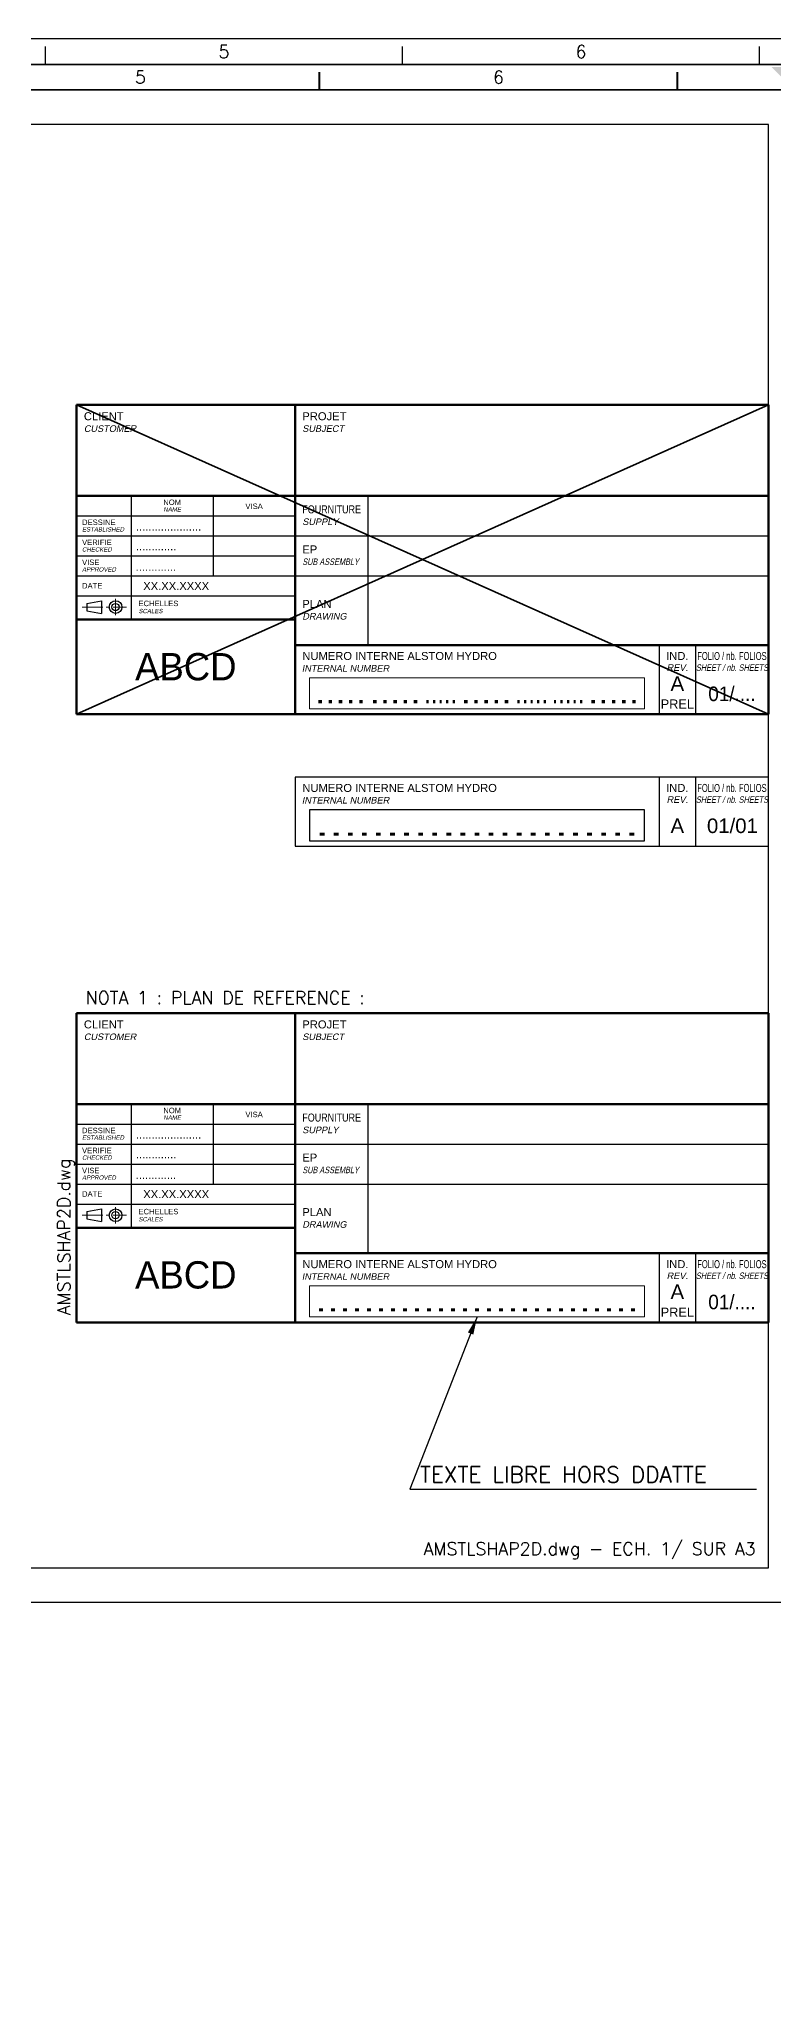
# Paper-space layout 'PRO2012' of a CAD drawing. Header units: millimetres. Extents: x 0 to 2378, y 0 to 1114.
# Drawn here: x 277.3 to 421.3, y 731.8 to 1113.9 of the extents above; entities that cross this region are included whole.
import ezdxf
from ezdxf.enums import TextEntityAlignment as Align

# ---------------------------------------------------------------- set-up
doc = ezdxf.new("R2010")
doc.units = ezdxf.units.MM
doc.linetypes.add('AXES2', pattern=[28.575, 19.05, -3.175, 3.175, -3.175])
for name, color, linetype, lineweight in [('COTE', 1, 'Continuous', 18), ('FORT', 7, 'Continuous', 35), ('TEXTE', 3, 'Continuous', 25)]:
    doc.layers.add(name, color=color, linetype=linetype, lineweight=lineweight)
doc.styles.add('ALSTOM-APH', font='arial.ttf')
doc.styles.add('CARTOUCHE-CLIENT', font='arial.ttf')
doc.styles.get("Standard").update_dxf_attribs({"font": 'simplex.shx'})
doc.dimstyles.new('ALSTOM001', dxfattribs={"dimtxt": 3.5, "dimasz": 3.5, "dimexe": 1, "dimexo": 1, "dimgap": 1, "dimtad": 1, "dimrnd": 5e-09, "dimtxsty": 'Standard', "dimcen": 2.5, "dimclrd": 1, "dimclre": 1, "dimclrt": 3, "dimadec": 3, "dimazin": 2, "dimtm": 1e-09, "dimtfac": 1, "dimtmove": 0, "dimatfit": 0, "dimfxl": 1, "dimtolj": 1, "dimarcsym": 1})

# ---------------------------------------------------------------- blocks, each defined once
blk = doc.blocks.new('A0')
at = {"color": 1, "linetype": 'Continuous'}
for p, q in [((-910.42, 836), (-910.42, 839.51)), ((-840.39, 836), (-840.39, 839.51)), ((-770.36, 836), (-770.36, 839.51))]:
    blk.add_line(p, q, dxfattribs=at)
at = {"color": 1}
for points in [[(-1189, 0), (0, 0), (0, 841), (-1189, 841)], [(-1184, 5), (-5, 5), (-5, 836), (-1184, 836)]]:
    blk.add_lwpolyline(points, close=True, dxfattribs=at)
at = {"color": 3, "linetype": 'Continuous', "width": 0.999186}
for s, p in [('5', (-875.41, 838.49)), ('6', (-805.37, 838.49))]:
    blk.add_text(s, height=2.51, dxfattribs=at).set_placement(p, align=Align.MIDDLE_CENTER)
blk = doc.blocks.new('A1')
at = {"color": 1, "linetype": 'Continuous'}
for p, q in [((-513.79, 592.5), (-513.79, 589)), ((-513.69, 589), (-513.69, 592.5)), ((-513.59, 589), (-513.59, 592.5)), ((-443.56, 592.5), (-443.56, 589)), ((-443.46, 589), (-443.46, 592.5)), ((-443.36, 589), (-443.36, 592.5))]:
    blk.add_line(p, q, dxfattribs=at)
for points in [[(0, 0), (-841, 0), (-841, 594), (0, 594)], [(-836, 5), (-5, 5), (-5, 589), (-836, 589)]]:
    blk.add_lwpolyline(points, close=True, dxfattribs=at)
at = {"color": 1}
blk.add_solid([(-415.99, 593.51), (-425.01, 593.51), (-420.5, 589)], dxfattribs=at)
at = {"color": 1, "linetype": 'Continuous', "width": 0.999298}
for s, p in [('5', (-548.81, 591.5)), ('6', (-478.57, 591.5))]:
    blk.add_text(s, height=2.51, dxfattribs=at).set_placement(p, align=Align.MIDDLE_CENTER)
blk = doc.blocks.new('A3LASER')
at = {"color": 1}
for points in [[(-420, 0), (-420, 297), (0, 297), (0, 0)], [(-410.38, 6.8), (-9.62, 6.8), (-9.62, 290.2), (-410.38, 290.2)]]:
    blk.add_lwpolyline(points, close=True, dxfattribs=at)
blk = doc.blocks.new('*U13')
at = {"color": 7, "linetype": 'Continuous', "lineweight": 50}
for p, q in [((-190, 85), (0, 85)), ((-190, 85), (-190, 0)), ((-130, 85), (-130, 0)), ((0, 0), (0, 85)), ((-190, 60), (0, 60)), ((-190, 26), (-130, 26)), ((-130, 19), (0, 19)), ((-190, 0), (0, 0))]:
    blk.add_line(p, q, dxfattribs=at)
at = {"linetype": 'Continuous', "lineweight": 25}
for p, q in [((-175, 60), (-175, 26)), ((-152.5, 60), (-152.5, 38)), ((-110, 60), (-110, 19)), ((-190, 54.5), (-130, 54.5)), ((-190, 49), (-130, 49)), ((-130, 49), (0, 49)), ((-190, 43.5), (-130, 43.5)), ((-190, 38), (-130, 38)), ((-130, 38), (0, 38)), ((-190, 32.5), (-130, 32.5)), ((-30, 19), (-30, 0)), ((-20, 19), (-20, 0))]:
    blk.add_line(p, q, dxfattribs=at)
at = {"color": 61, "linetype": 'AXES2', "lineweight": 18, "ltscale": 0.3}
blk.add_line((-188.5, 29.45), (-176.25, 29.45), dxfattribs=at)
at = {"color": 54, "linetype": 'Continuous', "lineweight": 25}
for p, q in [((-187.2, 30.45), (-183.2, 31.2)), ((-187.2, 30.45), (-187.2, 28.45)), ((-187.2, 28.45), (-183.2, 27.7)), ((-183.2, 31.2), (-183.2, 27.7))]:
    blk.add_line(p, q, dxfattribs=at)
at = {"color": 61, "linetype": 'Continuous', "lineweight": 18}
blk.add_line((-179.3, 31.7), (-179.3, 27.2), dxfattribs=at)
at = {"color": 9, "linetype": 'Continuous', "lineweight": 18}
for p, q in [((-126, 10), (-34, 10)), ((-126, 10), (-126, 1.5)), ((-34, 10), (-34, 1.5)), ((-126, 1.5), (-34, 1.5))]:
    blk.add_line(p, q, dxfattribs=at)
at = {"color": 54}
for radius in [1.75, 1]:
    blk.add_circle((-179.3, 29.45), radius, dxfattribs=at)
at = {"color": 1, "style": 'ALSTOM-APH'}
for s, height, p in [('CLIENT', 2.2, (-188, 83)), ('PROJET', 2.2, (-128, 83)), ('EP', 2.2, (-128, 46.4)), ('ECHELLES', 1.5, (-173, 31.2)), ('PLAN', 2.2, (-128, 31.4)), ('NUMERO INTERNE ALSTOM HYDRO', 2.2, (-128, 17.1))]:
    blk.add_text(s, height=height, dxfattribs=at).set_placement(p, align=Align.TOP_LEFT)
at = {"color": 1, "style": 'ALSTOM-APH', "oblique": 12}
for s, height, p in [('CUSTOMER', 1.8, (-188, 79.4)), ('SUBJECT', 1.8, (-128, 79.4)), ('SUPPLY', 1.8, (-128, 53.8)), ('SCALES', 1.2, (-173, 28.95)), ('DRAWING', 1.8, (-128, 27.8))]:
    blk.add_text(s, height=height, dxfattribs=at).set_placement(p, align=Align.TOP_LEFT)
at = {"color": 1, "style": 'ALSTOM-APH'}
for s, p in [('NOM', (-163.75, 58.25)), ('VISA', (-141.25, 57.15))]:
    blk.add_text(s, height=1.5, dxfattribs=at).set_placement(p, align=Align.MIDDLE_CENTER)
for s, p in [('DESSINE', (-188.5, 52.75)), ('VERIFIE', (-188.5, 47.25)), ('VISE', (-188.5, 41.75)), ('DATE', (-188.5, 35.3))]:
    blk.add_text(s, height=1.5, dxfattribs=at).set_placement(p, align=Align.MIDDLE_LEFT)
at = {"color": 1, "style": 'ALSTOM-APH', "oblique": 12}
blk.add_text('NAME', height=1.2, dxfattribs=at).set_placement((-163.75, 56.3), align=Align.MIDDLE_CENTER)
at = {"color": 1, "style": 'ALSTOM-APH', "width": 0.8}
blk.add_text('FOURNITURE', height=2.2, dxfattribs=at).set_placement((-128, 57.4), align=Align.TOP_LEFT)
at = {"color": 1, "style": 'ALSTOM-APH', "oblique": 12}
for s, p in [('ESTABLISHED', (-188.5, 50.8)), ('CHECKED', (-188.5, 45.3)), ('APPROVED', (-188.5, 39.8))]:
    blk.add_text(s, height=1.2, dxfattribs=at).set_placement(p, align=Align.MIDDLE_LEFT)
at = {"color": 1, "style": 'ALSTOM-APH', "oblique": 12, "width": 0.8}
blk.add_text('SUB ASSEMBLY', height=1.8, dxfattribs=at).set_placement((-128, 42.8), align=Align.TOP_LEFT)
at = {"color": 1, "style": 'ALSTOM-APH'}
blk.add_text('IND.', height=2.2, dxfattribs=at).set_placement((-25, 17.1), align=Align.TOP_CENTER)
at = {"color": 1, "style": 'ALSTOM-APH', "width": 0.65}
blk.add_text('FOLIO / nb. FOLIOS', height=2.2, dxfattribs=at).set_placement((-10, 17.1), align=Align.TOP_CENTER)
at = {"color": 1, "style": 'ALSTOM-APH', "oblique": 12}
blk.add_text('REV.', height=1.8, dxfattribs=at).set_placement((-25, 13.7), align=Align.TOP_CENTER)
at = {"color": 1, "style": 'ALSTOM-APH', "oblique": 12, "width": 0.7}
blk.add_text('SHEET / nb. SHEETS', height=1.8, dxfattribs=at).set_placement((-10, 13.7), align=Align.TOP_CENTER)
at = {"color": 0, "insert": (-160, 13), "char_height": 7.5, "width": 60, "attachment_point": 5, "style": 'ALSTOM-APH'}
blk.add_mtext('{\\fAlstom Logo|b0|i0|c2|p2;ABCD}', dxfattribs=at)
at = {"color": 1, "insert": (-128, 13.5), "char_height": 1.8, "width": 26.9924, "attachment_point": 1, "style": 'ALSTOM-APH'}
blk.add_mtext('{\\fArial|b0|i1|c0|p34;INTERNAL NUMBER}', dxfattribs=at)
at = {"color": 30}
for tag, height, style, p in [('ETAT-A', 2.5, 'ALSTOM-APH', (-6.75, 98.75)), ('PROJECT-MILIEU', 5, 'CARTOUCHE-CLIENT', (-60, 72.5)), ('CLIENT-MILIEU', 3.3, 'CARTOUCHE-CLIENT', (-160, 68.75)), ('FOURNITURE-MILIEU', 4, 'ALSTOM-APH', (-55, 54.5)), ('EP-MILIEU', 4, 'ALSTOM-APH', (-55, 43.5)), ('PLAN-MILIEU', 4, 'ALSTOM-APH', (-55, 28.5))]:
    blk.add_attdef(tag, text='', height=height, dxfattribs=dict(at, style=style)).set_placement(p, align=Align.MIDDLE_CENTER)
for tag, height, style, p in [('PROJECT-HAUT', 5, 'CARTOUCHE-CLIENT', (-60, 80)), ('CLIENT-BAS', 3.3, 'CARTOUCHE-CLIENT', (-160, 66.95)), ('FOURNITURE-HAUT', 3.5, 'ALSTOM-APH', (-55, 58.7)), ('EP-HAUT', 3.5, 'ALSTOM-APH', (-55, 47.7)), ('PLAN-HAUT', 4, 'ALSTOM-APH', (-55, 34.4))]:
    blk.add_attdef(tag, text='', height=height, dxfattribs=dict(at, style=style)).set_placement(p, align=Align.TOP_CENTER)
for tag, height, style, p in [('CLIENT-HAUT', 3.3, 'CARTOUCHE-CLIENT', (-160, 70.55)), ('PROJECT-BAS', 5, 'CARTOUCHE-CLIENT', (-60, 65)), ('FOURNITURE-BAS', 3.5, 'ALSTOM-APH', (-55, 50.3)), ('EP-BAS', 3.5, 'ALSTOM-APH', (-55, 39.3)), ('PLAN-BAS', 4, 'ALSTOM-APH', (-55, 22.6))]:
    blk.add_attdef(tag, text='', height=height, dxfattribs=dict(at, style=style)).set_placement(p, align=Align.CENTER)
at = {"color": 30, "style": 'ALSTOM-APH'}
for tag, p in [('DESS-A', (-173.7, 50.48)), ('VERIF-A', (-173.7, 45.08)), ('VISE-A', (-173.76, 39.42)), ('DATE-A', (-171.7, 34.14)), ('ECH1', (-158.26, 28.12))]:
    blk.add_attdef(tag, p, '', height=2.2, dxfattribs=at)
for tag, width, p, p2 in [('HEU', 0.863006, (-124.5, 3), (-110.5, 3)), ('XXX', 1.09208, (-109.5, 3), (-95.5, 3)), ('00', 1.053077, (-94.5, 3), (-85.5, 3)), ('MEA', 0.840269, (-84.5, 3), (-70.5, 3)), ('TB', 0.916664, (-69.5, 3), (-60.5, 3)), ('??', 1.053077, (-59.5, 3), (-50.5, 3)), ('???', 1.09208, (-49.5, 3), (-35.5, 3))]:
    blk.add_attdef(tag, text='', height=5.5, dxfattribs=dict(at, width=width)).set_placement(p, p2, align=Align.FIT)
at = {"color": 30, "style": 'ALSTOM-APH', "flags": 8}
blk.add_attdef('A', text='', height=4, dxfattribs=at).set_placement((-25, 2.42), align=Align.BOTTOM_CENTER)
at = {"color": 30, "style": 'ALSTOM-APH', "width": 0.929659, "flags": 8}
blk.add_attdef('01/01', text='', height=4, dxfattribs=at).set_placement((-16.5, 3.6), (-3.5, 3.6), align=Align.FIT)
blk = doc.blocks.new('Cartouche-ALSTOM-NUM-PAGE_BLOC')
for p, q in [((-30, 19), (-30, 0)), ((-20, 19), (-20, 0))]:
    blk.add_line(p, q)
for points in [[(-130, 0), (0, 0), (0, 19), (-130, 19)], [(-34, 10), (-126, 10), (-126, 1.5), (-34, 1.5)]]:
    blk.add_lwpolyline(points, close=True)
at = {"color": 1, "style": 'ALSTOM-APH'}
blk.add_text('NUMERO INTERNE ALSTOM HYDRO', height=2.2, dxfattribs=at).set_placement((-128, 17.1), align=Align.TOP_LEFT)
blk.add_text('IND.', height=2.2, dxfattribs=at).set_placement((-25, 17.1), align=Align.TOP_CENTER)
at = {"color": 1, "style": 'ALSTOM-APH', "width": 0.65}
blk.add_text('FOLIO / nb. FOLIOS', height=2.2, dxfattribs=at).set_placement((-10, 17.1), align=Align.TOP_CENTER)
at = {"color": 1, "style": 'ALSTOM-APH', "oblique": 12}
blk.add_text('INTERNAL NUMBER', height=1.8, dxfattribs=at).set_placement((-128.14, 11.17), align=Align.BOTTOM_LEFT)
blk.add_text('REV.', height=1.8, dxfattribs=at).set_placement((-25, 13.7), align=Align.TOP_CENTER)
at = {"color": 1, "style": 'ALSTOM-APH', "oblique": 12, "width": 0.7}
blk.add_text('SHEET / nb. SHEETS', height=1.8, dxfattribs=at).set_placement((-10, 13.7), align=Align.TOP_CENTER)
at = {"color": 1, "style": 'ALSTOM-APH'}
blk.add_text('A', height=4, dxfattribs=at).set_placement((-25, 2.4), align=Align.BOTTOM_CENTER)
at = {"color": 3, "style": 'ALSTOM-APH', "width": 1.811151}
blk.add_text('.......................', height=5.5, dxfattribs=at).set_placement((-124.5, 2.87), (-35.58, 2.87), align=Align.FIT)

psp = doc.layouts.new('PRO2012')

# ---------------------------------------------------------------- linework, layer by layer
at = {"layer": 'FORT'}
for p, q in [((420.3817, 1042.0325), (284.6674, 981.3182)), ((420.3817, 981.3182), (284.6674, 1042.0325))]:
    psp.add_line(p, q, dxfattribs=at)

# ---------------------------------------------------------------- block references
for name, p in [('A0', (1189, 272.906)), ('A1', (846, 514.906)), ('A3LASER', (430, 806.906))]:
    psp.add_blockref(name, p)
ref = psp.add_blockref('*U13', (420.3817, 981.3182), dxfattribs=dict(xscale=0.7142857142857224, yscale=0.7142857142857224, zscale=0.7142857142857224))
ref.add_attrib('HEU', '.....', dxfattribs={"color": 30, "height": 3.92857, "style": 'ALSTOM-APH', "width": 1.311647}).set_placement((331.4531, 983.461), (341.4531, 983.461), align=Align.FIT)
ref.add_attrib('XXX', '.....', dxfattribs={"color": 30, "height": 3.92857, "style": 'ALSTOM-APH', "width": 1.311647}).set_placement((342.1674, 983.461), (352.1674, 983.461), align=Align.FIT)
ref.add_attrib('00', '.....', dxfattribs={"color": 30, "height": 3.92857, "style": 'ALSTOM-APH', "width": 0.843202}).set_placement((352.8817, 983.461), (359.3102, 983.461), align=Align.FIT)
ref.add_attrib('MEA', '.....', dxfattribs={"color": 30, "height": 3.92857, "style": 'ALSTOM-APH', "width": 1.311647}).set_placement((360.0245, 983.461), (370.0245, 983.461), align=Align.FIT)
ref.add_attrib('TB', '.....', dxfattribs={"color": 30, "height": 3.92857, "style": 'ALSTOM-APH', "width": 0.843202}).set_placement((370.7388, 983.461), (377.1674, 983.461), align=Align.FIT)
ref.add_attrib('??', '.....', dxfattribs={"color": 30, "height": 3.92857, "style": 'ALSTOM-APH', "width": 0.843202}).set_placement((377.8817, 983.461), (384.3102, 983.461), align=Align.FIT)
ref.add_attrib('???', '.....', dxfattribs={"color": 30, "height": 3.92857, "style": 'ALSTOM-APH', "width": 1.311647}).set_placement((385.0245, 983.461), (395.0245, 983.461), align=Align.FIT)
ref.add_attrib('A', 'A', dxfattribs={"color": 30, "height": 2.8571, "style": 'ALSTOM-APH'}).set_placement((402.5245, 985.0439), align=Align.BOTTOM_CENTER)
ref.add_attrib('01/01', '01/....', dxfattribs={"color": 30, "height": 2.85714, "style": 'ALSTOM-APH', "width": 0.930021}).set_placement((408.596, 983.8897), (417.8817, 983.8897), align=Align.FIT)
ref.add_attrib('DESS-A', '.....................', (296.3102, 1017.3756), dxfattribs={"color": 30, "height": 1.571429, "style": 'ALSTOM-APH'})
ref.add_attrib('VERIF-A', '.............', (296.3102, 1013.516), dxfattribs={"color": 30, "height": 1.571429, "style": 'ALSTOM-APH'})
ref.add_attrib('VISE-A', '.............', (296.2707, 1009.4731), dxfattribs={"color": 30, "height": 1.571429, "style": 'ALSTOM-APH'})
ref.add_attrib('DATE-A', 'XX.XX.XXXX', (297.7398, 1005.7055), dxfattribs={"color": 30, "height": 1.57143, "style": 'ALSTOM-APH'})
ref.add_attrib('ETAT-A', 'PREL', dxfattribs={"color": 30, "height": 1.78571, "style": 'ALSTOM-APH'}).set_placement((402.5245, 983.3182), align=Align.MIDDLE_CENTER)
at = {"xscale": 0.7142857142857224, "yscale": 0.7142857142857224, "zscale": 0.7142857142857224}
psp.add_blockref('Cartouche-ALSTOM-NUM-PAGE_BLOC', (420.3817, 955.406), dxfattribs=at)
ref = psp.add_blockref('*U13', (420.3817, 861.9018), dxfattribs=dict(xscale=0.7142857142857224, yscale=0.7142857142857224, zscale=0.7142857142857224))
ref.add_attrib('A', 'A', dxfattribs={"color": 30, "height": 2.8571, "style": 'ALSTOM-APH'}).set_placement((402.5245, 865.6275), align=Align.BOTTOM_CENTER)
ref.add_attrib('01/01', '01/....', dxfattribs={"color": 30, "height": 2.85714, "style": 'ALSTOM-APH', "width": 0.930021}).set_placement((408.596, 864.4733), (417.8817, 864.4733), align=Align.FIT)
ref.add_attrib('DESS-A', '.....................', (296.3102, 897.9592), dxfattribs={"color": 30, "height": 1.571429, "style": 'ALSTOM-APH'})
ref.add_attrib('VERIF-A', '.............', (296.3102, 894.0996), dxfattribs={"color": 30, "height": 1.571429, "style": 'ALSTOM-APH'})
ref.add_attrib('VISE-A', '.............', (296.2707, 890.0568), dxfattribs={"color": 30, "height": 1.571429, "style": 'ALSTOM-APH'})
ref.add_attrib('DATE-A', 'XX.XX.XXXX', (297.7398, 886.2891), dxfattribs={"color": 30, "height": 1.57143, "style": 'ALSTOM-APH'})
ref.add_attrib('ETAT-A', 'PREL', dxfattribs={"color": 30, "height": 1.78571, "style": 'ALSTOM-APH'}).set_placement((402.5245, 863.9018), align=Align.MIDDLE_CENTER)

# ---------------------------------------------------------------- texts
at = {"color": 1, "style": 'ALSTOM-APH'}
psp.add_text('01/01', height=2.85714, dxfattribs=at).set_placement((413.3316, 957.1204), align=Align.BOTTOM_CENTER)
at = {"color": 1}
psp.add_text('AMSTLSHAP2D.dwg', height=2.5, rotation=90, dxfattribs=at).set_placement((282.1674, 863.3304), align=Align.MIDDLE_LEFT)
at = {"color": 30, "style": 'ALSTOM-APH', "width": 1.544135}
psp.add_text('...........................', height=3.928571, dxfattribs=at).set_placement((331.4531, 864.0447), (395.0245, 864.0447), align=Align.FIT)
at = {"layer": 'TEXTE'}
psp.add_text('AMSTLSHAP2D.dwg - ECH. 1/ SUR A3', height=2.5, dxfattribs=at).set_placement((417.8817, 816.2075), align=Align.RIGHT)
at = {"layer": 'TEXTE', "attachment_point": 7}
for s, insert, char_height, width in [('NOTA 1 : PLAN DE REFERENCE :', (286.4531, 924.4018), 2.5, 132.838665), ('TEXTE LIBRE HORS DDATTE', (352.0431, 830.4496), 3.125, 65.69112)]:
    psp.add_mtext(s, dxfattribs=dict(at, insert=insert, char_height=char_height, width=width))

# ---------------------------------------------------------------- leaders
at = {"layer": 'COTE'}
psp.add_leader([(363.2388, 862.9732), (350.0627, 829.1561), (418.0719, 829.1561)], dimstyle='ALSTOM001', dxfattribs=at)

doc.saveas('drawing.dxf')
